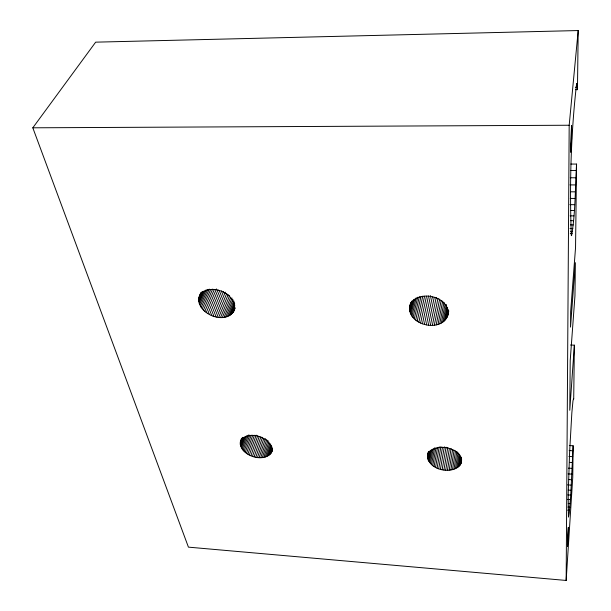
<?xml version="1.0" encoding="UTF-8"?>
<svg xmlns="http://www.w3.org/2000/svg" width="611" height="611" viewBox="0 0 611 611"><rect width="100%" height="100%" fill="white"/><g stroke="black" fill="none" stroke-linecap="round" stroke-linejoin="round"><path stroke-width="0.92" d="M566.16 580.45L569.185 125.24L578.189 30.55L95.667 42.159L32.811 127.806L188.432 547.143L566.16 580.45L572.751 477.298L573.141 445.778L569.33 445.549M570.544 345.016L574.363 345.169L573.706 399.09L573.576 398.624L572.973 400.869L571.85 412.769L569.628 451.98L568.177 494.727L568.459 517.074L569.307 512.873L570.727 495.109L573.141 445.778M570.834 164.054L576.563 164.076L575.547 247.592L570.643 311.809L570.514 327.106L575.363 262.684L574.959 295.716L570.216 360.49L569.78 410.279L574.363 345.169M575.562 89.68L577.464 89.657L578.189 30.55M577.464 89.657L576.631 83.547C570.834 133.687 569.498 184.98 571.308 235.487L571.583 235.67C575.608 212.139 575.127 187.905 576.563 164.076M235.044 308.165C228.239 328.955 189.326 311.709 200.981 292.623M409.507 308.715C412.578 288.109 450.024 294.563 448.054 314.581C441.776 335.21 401.687 323.685 411.02 302.262M240.115 443.403C244.476 428.296 272.666 436.598 272.017 451.055C265.35 465.781 233.486 453.889 242.017 438.018M427.899 454.37C434.566 440.943 466.185 448.184 460.534 464.536C451.705 476.313 423.675 468.965 428.25 452.507M459.823 465.536L461.175 457.081M460.534 464.536L461.588 457.96M461.076 463.482L461.679 459.724M456.723 468.034L459.014 453.958M457.899 467.293L459.877 455.088M458.937 466.453L460.602 456.127M455.409 468.683L458.021 452.728M452.453 469.638L455.569 450.887M453.981 469.217L456.921 451.392M450.842 469.943L454.133 450.261M449.161 470.134L452.644 449.52M447.428 470.195L451.101 448.657M445.671 470.142L449.375 448.611M443.899 469.958L447.794 447.504M440.401 469.248L444.357 446.809M442.135 469.66L446.068 447.214M438.706 468.721L442.532 447.221M437.079 468.087L440.936 446.595M435.528 467.354L439.24 446.809M434.07 466.529L437.476 447.855M431.511 464.635L434.612 447.84M432.725 465.62L435.979 447.886M429.51 462.496L431.946 449.436M430.434 463.589L433.207 448.665M428.143 460.19L429.9 450.865M428.739 461.358L430.839 450.17M427.44 456.646L428.326 451.98M427.494 457.822L428.548 452.224M428.403 453.301L428.754 451.43M427.731 459.006L429.136 451.552M446.267 318.759L448.1 309.441M447.061 317.437L448.344 310.915M447.657 316.04L448.596 311.22M448.054 314.581L448.78 310.862M444.121 321.119L446.893 307.142M445.282 319.988L447.672 307.875M441.325 323.028L445.06 304.393M442.799 322.134L446.328 304.431M439.721 323.784L444.044 302.361M437.995 324.395L442.731 301.116M436.178 324.869L441.142 300.665M434.284 325.182L439.676 299.123M432.336 325.342L437.965 298.367M430.343 325.35L436.223 297.45M428.342 325.197L434.268 297.313M426.348 324.884L432.328 297.022M424.378 324.426L430.61 295.648M422.453 323.822L428.54 295.984M420.605 323.082L426.531 296.182M418.841 322.203L424.607 296.251M417.183 321.203L422.789 296.19M415.648 320.088L420.88 296.946M414.25 318.873L419.306 296.671M413.013 317.575L417.68 297.229M411.066 314.757L414.701 299.054M411.951 316.192L416.206 297.71M409.874 311.763L412.463 300.688M410.371 313.275L413.594 299.428M409.637 307.218L410.63 302.987M409.584 310.243L411.707 301.154M268.832 455.5L271.773 446.465M269.779 454.775L272.132 447.542M270.581 453.958L272.346 448.535M271.231 453.064L272.109 450.345M271.712 452.094L272.292 450.284M266.541 456.661L270.673 444.014M267.748 456.134L271.284 445.289M265.22 457.074L269.665 443.533M262.302 457.563L267.962 440.424M263.799 457.379L268.848 442.036M260.737 457.631L266.717 439.599M257.475 457.418L263.807 438.492M259.117 457.586L265.426 438.652M255.818 457.127L262.478 437.316M254.161 456.73L260.851 436.926M252.526 456.226L259.24 436.43M250.93 455.615L257.674 435.826M247.921 454.11L254.413 435.231M249.387 454.905L256.162 435.124M246.539 453.232L252.748 435.261M245.263 452.277L251.182 435.208M243.071 450.2L248.402 434.94M244.102 451.269L249.731 435.101M241.437 447.97L245.538 436.3M242.177 449.1L246.897 435.635M240.184 444.525L242.727 437.346M240.436 445.663L243.285 437.591M240.849 446.817L244.331 436.949M240.215 442.311L241.444 438.576M233.837 311.19C239.1 293.922 208.763 280.907 199.43 296.098M232.295 313.466L234.792 307.31M233.15 312.381L234.937 307.982M228.743 316.04L234.494 301.971M230.072 315.307L234.739 303.873M231.264 314.444L234.838 305.653M227.292 316.635L233.776 300.811M225.719 317.086L232.944 299.512M222.305 317.552L230.675 297.358M224.054 317.392L232.027 298.069M220.502 317.56L229.637 295.617M218.662 317.415L228.193 294.609M216.798 317.124L226.742 293.448M214.935 316.689L225.283 292.15M213.086 316.108L223.489 291.584M211.276 315.398L221.724 290.882M209.527 314.558L219.647 290.928M207.855 313.596L218.012 289.981M206.274 312.526L216.477 288.927M204.807 311.366L214.285 289.522M203.463 310.113L212.597 289.156M202.264 308.792L210.665 289.591M201.218 307.409L209.268 289.095M199.637 304.53L206.182 289.713M200.339 305.981L207.641 289.415M198.789 301.605L203.425 291.157M199.117 303.064L204.525 290.867M198.98 297.397L200.92 293.043M198.72 298.748L201.683 292.027M198.651 300.161L202.524 291.455M575.425 87.258L577.326 87.236M32.811 127.806L569.185 125.24M570.605 170.454L576.326 170.477M570.307 177.755L576.028 177.793M569.994 184.896L575.715 184.934M570.613 191.801L575.379 191.846M570.269 198.407L575.035 198.453M569.91 204.654L574.684 204.708M570.506 210.49L574.317 210.535M570.139 215.836L573.958 215.889M570.727 220.67L573.592 220.708M570.369 224.894L573.225 224.94M570.01 228.483L572.866 228.529M570.613 231.409L572.522 231.439M570.284 233.585L572.186 233.623M569.147 450.551L572.95 450.788M568.91 456.425L572.713 456.661M569.605 462.367L572.461 462.55M568.39 468.148L572.194 468.393M568.1 473.892L571.911 474.144M568.765 479.559L571.621 479.75M567.52 484.882L571.323 485.142M568.169 490.083L571.025 490.282M567.871 494.902L570.727 495.109M567.573 499.37L570.422 499.569M568.23 503.487L570.132 503.624M567.94 507.084L569.842 507.222M567.665 510.177L569.567 510.315M570.468 146.793L570.697 152.246L571.636 138.941L571.575 125.499L570.468 146.793M567.42 544.264L567.504 546.478L568.329 527.324L567.42 544.264"/></g></svg>
